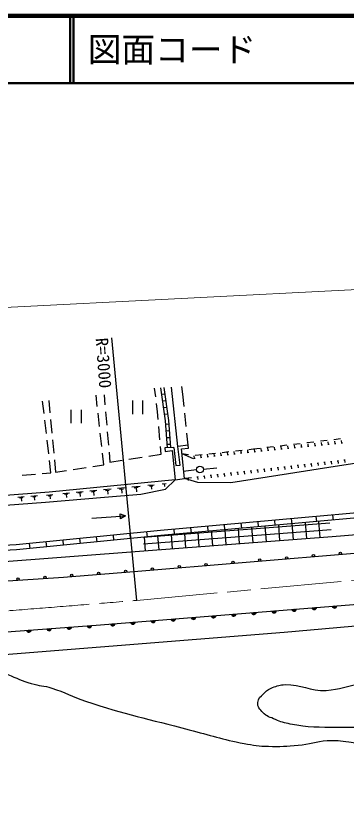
# Model space of a CAD drawing. Units: millimetres, scale not verified. Extents: x 40000 to 680000, y 20000 to 380000.
# Drawn here: x 109699 to 158752, y 262932 to 380000 of the extents above; entities that cross this region are included whole.
import ezdxf
from ezdxf.enums import TextEntityAlignment as Align

# ---------------------------------------------------------------- set-up
doc = ezdxf.new("R2010")
doc.units = ezdxf.units.MM
doc.header["$LTSCALE"] = 1000
doc.linetypes.add('CHAIN', pattern=[18.5, 12, -1.5, 3.5, -1.5])
for name, color, linetype, lineweight in [('M-BGD', 7, 'Continuous', 25), ('M-BMK', 2, 'CHAIN', 13), ('M-BMK-SRVR', 3, 'Continuous', 25), ('M-STR-HTXT', 7, 'Continuous', 13), ('M-TTL', 2, 'Continuous', 140), ('M-TTL-LINE', 7, 'Continuous', 50)]:
    doc.layers.add(name, color=color, linetype=linetype, lineweight=lineweight)
doc.layers.add('M-TTL-TXT', color=7, linetype='Continuous')
doc.styles.add('ＭＳ ゴシック', font='')
doc.styles.get('ＭＳ ゴシック').set_extended_font_data('MS Gothic')

msp = doc.modelspace()

# ---------------------------------------------------------------- linework, layer by layer
at = {"layer": 'M-BGD'}
for p, q in [((130469, 323510), (130316, 324760)), ((131920, 319948), (131254, 324820)), ((132417, 320000), (131750, 324887)), ((133750, 316122), (132814, 324934)), ((134486, 323869), (134368, 325010)), ((121804, 322072), (121618, 323762)), ((122806, 323786), (122939, 322282)), ((131384, 323870), (131879, 323938)), ((134679, 322079), (134486, 323869)), ((113897, 321018), (113681, 322859)), ((114584, 322954), (114760, 321115)), ((127008, 322944), (127008, 320944)), ((128508, 322944), (128508, 320944)), ((130743, 321267), (130590, 322517)), ((131519, 322879), (132015, 322947)), ((131655, 321889), (132150, 321956)), ((117882, 321566), (117882, 319566)), ((119382, 321566), (119382, 319566)), ((122133, 319091), (121914, 321078)), ((123026, 321286), (123202, 319294)), ((130844, 320111), (130743, 321267)), ((131790, 320898), (132285, 320965)), ((135000, 319096), (134786, 321085)), ((114246, 318039), (114013, 320025)), ((114856, 320120), (115047, 318129)), ((132204, 315943), (131920, 319948)), ((132703, 315978), (132417, 320000)), ((131103, 317122), (130930, 319114)), ((131956, 319442), (132455, 319477)), ((132027, 318444), (132525, 318480)), ((122462, 316109), (122243, 318097)), ((123290, 318297), (123465, 316305)), ((132097, 317447), (132596, 317482)), ((135300, 316312), (135108, 318102)), ((156901, 317181), (157894, 317298)), ((114596, 315059), (114363, 317045)), ((115142, 317133), (115333, 315142)), ((131290, 314969), (131190, 316126)), ((132168, 316449), (132667, 316485)), ((146971, 316006), (147964, 316124)), ((148957, 316241), (149950, 316359)), ((149145, 315724), (149106, 316122)), ((150141, 315823), (150101, 316221)), ((150943, 316476), (151936, 316594)), ((151136, 315922), (151096, 316320)), ((152131, 316021), (152091, 316419)), ((152929, 316711), (153922, 316829)), ((153225, 316129), (153026, 316110)), ((153126, 316120), (153086, 316518)), ((154220, 316228), (154021, 316209)), ((154121, 316219), (154081, 316617)), ((154915, 316946), (155908, 317064)), ((155216, 316327), (155017, 316308)), ((155116, 316318), (155076, 316716)), ((156211, 316426), (156012, 316407)), ((156111, 316416), (156072, 316815)), ((157206, 316525), (157007, 316506)), ((157106, 316515), (157067, 316914)), ((158201, 316624), (158002, 316605)), ((158101, 316614), (158062, 317012)), ((122759, 313425), (122572, 315115)), ((123553, 315309), (123685, 313805)), ((129465, 314690), (131290, 314969)), ((134373, 315076), (136031, 314338)), ((134373, 315076), (135360, 314919)), ((136349, 314822), (137343, 314932)), ((138206, 314573), (138163, 314970)), ((138337, 315041), (139331, 315150)), ((139200, 314680), (139157, 315077)), ((140194, 314787), (140152, 315184)), ((140325, 315259), (141319, 315369)), ((141189, 314894), (141146, 315291)), ((142282, 315011), (142084, 314990)), ((142183, 315001), (142140, 315398)), ((142313, 315478), (143307, 315587)), ((143277, 315118), (143078, 315097)), ((143177, 315108), (143134, 315505)), ((144271, 315225), (144072, 315204)), ((144171, 315215), (144129, 315612)), ((144301, 315696), (144984, 315771)), ((144984, 315771), (145977, 315889)), ((145265, 315333), (145066, 315311)), ((145166, 315322), (145123, 315720)), ((146260, 315437), (146061, 315417)), ((146160, 315427), (146121, 315825)), ((147255, 315536), (147056, 315516)), ((147155, 315526), (147116, 315924)), ((148250, 315635), (148051, 315615)), ((148150, 315625), (148111, 316023)), ((149245, 315734), (149046, 315714)), ((150240, 315833), (150041, 315813)), ((151235, 315931), (151036, 315912)), ((152230, 316030), (152031, 316011)), ((114928, 312225), (114712, 314066)), ((115429, 314147), (115605, 312308)), ((123685, 313805), (125511, 314084)), ((126499, 314236), (128476, 314539)), ((136317, 314369), (136118, 314348)), ((136217, 314358), (136175, 314756)), ((137311, 314476), (137112, 314455)), ((137212, 314466), (137169, 314863)), ((138305, 314583), (138107, 314562)), ((139300, 314690), (139101, 314669)), ((140294, 314797), (140095, 314776)), ((141288, 314904), (141089, 314883)), ((155438, 313789), (155636, 313812)), ((155537, 313800), (155582, 313403)), ((156431, 313902), (156630, 313925)), ((156530, 313914), (156576, 313516)), ((157425, 314016), (157623, 314038)), ((157524, 314027), (157569, 313629)), ((158418, 314129), (158617, 314152)), ((158518, 314140), (158563, 313743)), ((118194, 312712), (120170, 313021)), ((121158, 313175), (122759, 313425)), ((136544, 312656), (134557, 312434)), ((137538, 312764), (139527, 312973)), ((145502, 312656), (145701, 312678)), ((145601, 312667), (145647, 312269)), ((146496, 312769), (146694, 312792)), ((146595, 312780), (146640, 312383)), ((147489, 312882), (147688, 312905)), ((147588, 312894), (147634, 312496)), ((148483, 312996), (148681, 313018)), ((148582, 313007), (148627, 312609)), ((149476, 313109), (149675, 313132)), ((149576, 313120), (149621, 312723)), ((150470, 313222), (150668, 313245)), ((150569, 313234), (150614, 312836)), ((151463, 313336), (151662, 313358)), ((151563, 313347), (151608, 312949)), ((152457, 313449), (152656, 313472)), ((152556, 313460), (152602, 313063)), ((153450, 313562), (153649, 313585)), ((153550, 313574), (153595, 313176)), ((154444, 313676), (154643, 313698)), ((154543, 313687), (154589, 313289)), ((110644, 311868), (112637, 312034)), ((113633, 312117), (114928, 312225)), ((115605, 312308), (117206, 312558)), ((134772, 311431), (135765, 311545)), ((135268, 311488), (135314, 311091)), ((136560, 311635), (136759, 311658)), ((136659, 311647), (136705, 311249)), ((137553, 311749), (137752, 311771)), ((137653, 311760), (137698, 311363)), ((138547, 311862), (138746, 311885)), ((138646, 311873), (138692, 311476)), ((139541, 311975), (139739, 311998)), ((139640, 311987), (139685, 311589)), ((140534, 312089), (140733, 312112)), ((140634, 312100), (140679, 311703)), ((141528, 312202), (141726, 312225)), ((141627, 312214), (141672, 311816)), ((142521, 312316), (142720, 312338)), ((142621, 312327), (142666, 311929)), ((143515, 312429), (143714, 312452)), ((143614, 312440), (143660, 312043)), ((144508, 312542), (144707, 312565)), ((144608, 312554), (144653, 312156)), ((126945, 310149), (128168, 310266)), ((129297, 310375), (130254, 310466)), ((129549, 310270), (130027, 310316)), ((129788, 310293), (129837, 309782)), ((131418, 310578), (132039, 310638)), ((131729, 310608), (131768, 310193)), ((116684, 309165), (117682, 309260)), ((116947, 309056), (117445, 309103)), ((117196, 309079), (117247, 308547)), ((118658, 309354), (119694, 309453)), ((118930, 309241), (119448, 309290)), ((119189, 309266), (119242, 308713)), ((120670, 309547), (121745, 309650)), ((120952, 309429), (121490, 309481)), ((121221, 309455), (121276, 308882)), ((122719, 309744), (123837, 309851)), ((123013, 309621), (123572, 309675)), ((123292, 309648), (123349, 309052)), ((124806, 309944), (125976, 310056)), ((125113, 309816), (125699, 309872)), ((125406, 309844), (125466, 309220)), ((127266, 310015), (127878, 310074)), ((127572, 310044), (127635, 309392)), ((109998, 308616), (110960, 308689)), ((110248, 308506), (110729, 308542)), ((110489, 308524), (110528, 308011)), ((111958, 308765), (112918, 308838)), ((112208, 308655), (112688, 308692)), ((112448, 308674), (112487, 308162)), ((114273, 308933), (115223, 309024)), ((114523, 308829), (114998, 308875)), ((114760, 308852), (114809, 308345)), ((168376, 307025), (152673, 305587)), ((120976, 305487), (125964, 305837)), ((125190, 306159), (125964, 305837)), ((125242, 305410), (125190, 306159)), ((125964, 305837), (125242, 305410)), ((152673, 305587), (131175, 303673)), ((168437, 306278), (152740, 304840)), ((154365, 304989), (154296, 305735)), ((156854, 305217), (156786, 305963)), ((156341, 304766), (128597, 302641)), ((152740, 304840), (131245, 302927)), ((140748, 303772), (140681, 304520)), ((143238, 303994), (143172, 304741)), ((145728, 304216), (145662, 304963)), ((148218, 304437), (148152, 305184)), ((148909, 302191), (148733, 304483)), ((150709, 304659), (150642, 305406)), ((150903, 302344), (150726, 304660)), ((152897, 302497), (152718, 304838)), ((154891, 302649), (154710, 305020)), ((131175, 303673), (109751, 301560)), ((126747, 302483), (126674, 303229)), ((156495, 303775), (128662, 301643)), ((129235, 302728), (129162, 303475)), ((133277, 303108), (133211, 303855)), ((134950, 301122), (134787, 303242)), ((135768, 303329), (135701, 304076)), ((136944, 301275), (136780, 303419)), ((138258, 303551), (138191, 304298)), ((138938, 301428), (138772, 303597)), ((140932, 301580), (140764, 303774)), ((142926, 301733), (142757, 303951)), ((144921, 301886), (144749, 304129)), ((146915, 302039), (146741, 304306)), ((131245, 302927), (109810, 300812)), ((116796, 301501), (116722, 302247)), ((119284, 301746), (119210, 302493)), ((121772, 301992), (121698, 302738)), ((124260, 302237), (124186, 302984)), ((128967, 300664), (128812, 302687)), ((130962, 300817), (130803, 302883)), ((132956, 300969), (132795, 303065)), ((109751, 301560), (101951, 301109)), ((111820, 301010), (111746, 301756)), ((114308, 301256), (114234, 302002)), ((109810, 300812), (101991, 300360))]:
    msp.add_line(p, q, dxfattribs=at)
for points in [[(133173, 316003), (133476, 313306), (134100, 313359), (133750, 316122)], [(134745, 311378), (134302, 315777), (135318, 315890), (135300, 316312), (133750, 316122)], [(133173, 316003), (131837, 315920), (131884, 315409), (132930, 315528), (133369, 311167), (134745, 311378)], [(166568, 314271), (162968, 314046), (157086, 313143), (150165, 312091), (141616, 310754), (136714, 310784), (134745, 311378)], [(133369, 311167), (114667, 309373), (100337, 308280), (93314, 307721), (82596, 306794), (69993, 306763)], [(70113, 304546), (98245, 306664), (114132, 307888), (122866, 308612), (128260, 309040), (131944, 309824), (133369, 311167)], [(70543, 296557), (83883, 297271), (106055, 298911), (128726, 300645), (156650, 302784), (185262, 305089), (193913, 305327), (203442, 305161), (210762, 304519), (219032, 303117), (227421, 301715), (269573, 293415), (270298, 296481)], [(268741, 290575), (246569, 295067), (228972, 298245), (214136, 300918), (208700, 301779), (202690, 302318), (194609, 302452), (188007, 302345), (183378, 302075), (160568, 300290), (127237, 297528), (116778, 296703), (70697, 293707)], [(71119, 285875), (122259, 289679), (167825, 293339), (181459, 294451), (190178, 294882), (199183, 294953), (213104, 293769), (222684, 292155), (250400, 286683), (274367, 281911), (284234, 279436), (301474, 269982), (302658, 269766), (307860, 271094), (308524, 269784), (313045, 271542), (319324, 271865), (326212, 272619), (353462, 277050), (373824, 279759), (382668, 280961), (391853, 281499)], [(71288, 282735), (91008, 283885), (109271, 285392), (149527, 288585), (163484, 289841), (163484, 289087), (181890, 290774), (191577, 291276), (200762, 291240), (209588, 290487), (219239, 289195), (237574, 285392), (272825, 278198), (283068, 276063), (282960, 274987), (298191, 267372), (298164, 264932), (337729, 271004), (366038, 275202), (371420, 276279), (379457, 276996), (387637, 277785), (397647, 278252)]]:
    msp.add_lwpolyline(points, dxfattribs=at)
for centre, radius in [((137041, 312712), 500), ((149907, 299607), 175), ((153893, 299938), 175), ((157879, 300268), 175), ((137948, 298616), 175), ((141934, 298947), 175), ((145920, 299277), 175), ((122001, 297315), 175), ((125989, 297630), 175), ((129975, 297955), 175), ((133961, 298286), 175), ((110035, 296465), 175), ((114026, 296724), 175), ((118014, 297001), 175)]:
    msp.add_circle(centre, radius, dxfattribs=at)
for centre, radius, start, end in [((145038, 291563), 354, 193.38926, 355.79444), ((145038, 291563), 283, 195.6133, 353.5704), ((145038, 291563), 212, 199.35963, 349.82408), ((145038, 291563), 142, 207.07136, 342.11235), ((145038, 291563), 100, 217.38902, 331.79468), ((148028, 291803), 354, 193.38926, 355.79444), ((148028, 291803), 283, 195.6133, 353.5704), ((148028, 291803), 212, 199.35963, 349.82408), ((148028, 291803), 142, 207.07136, 342.11235), ((148028, 291803), 100, 217.38902, 331.79468), ((151018, 292043), 354, 193.38926, 355.79444), ((151018, 292043), 283, 195.6133, 353.5704), ((151018, 292043), 212, 199.35963, 349.82408), ((151018, 292043), 142, 207.07136, 342.11235), ((151018, 292043), 100, 217.38902, 331.79468), ((154009, 292284), 354, 193.38926, 355.79444), ((154009, 292284), 283, 195.6133, 353.5704), ((154009, 292284), 212, 199.35963, 349.82408), ((154009, 292284), 142, 207.07136, 342.11235), ((154009, 292284), 100, 217.38902, 331.79468), ((156999, 292524), 354, 193.38926, 355.79444), ((156999, 292524), 283, 195.6133, 353.5704), ((156999, 292524), 212, 199.35963, 349.82408), ((156999, 292524), 142, 207.07136, 342.11235), ((156999, 292524), 100, 217.38902, 331.79468), ((130086, 290362), 354, 193.38926, 355.79444), ((130086, 290362), 283, 195.6133, 353.5704), ((133076, 290602), 354, 193.38926, 355.79444), ((133076, 290602), 283, 195.6133, 353.5704), ((133076, 290602), 212, 199.35963, 349.82408), ((133076, 290602), 142, 207.07136, 342.11235), ((133076, 290602), 100, 217.38902, 331.79468), ((136066, 290843), 354, 193.38926, 355.79444), ((136066, 290843), 283, 195.6133, 353.5704), ((136066, 290843), 212, 199.35963, 349.82408), ((136066, 290843), 142, 207.07136, 342.11235), ((136066, 290843), 100, 217.38902, 331.79468), ((139057, 291083), 354, 193.38926, 355.79444), ((139057, 291083), 283, 195.6133, 353.5704), ((139057, 291083), 212, 199.35963, 349.82408), ((139057, 291083), 142, 207.07136, 342.11235), ((139057, 291083), 100, 217.38902, 331.79468), ((142047, 291323), 354, 193.38926, 355.79444), ((142047, 291323), 283, 195.6133, 353.5704), ((142047, 291323), 212, 199.35963, 349.82408), ((142047, 291323), 142, 207.07136, 342.11235), ((142047, 291323), 100, 217.38902, 331.79468), ((117627, 289389), 354, 193.05129, 355.45647), ((117627, 289389), 283, 195.27533, 353.23243), ((117627, 289389), 212, 199.02166, 349.48611), ((117627, 289389), 142, 206.73339, 341.77438), ((117627, 289389), 100, 217.05105, 331.45671), ((120619, 289612), 354, 193.05129, 355.45647), ((120619, 289612), 283, 195.27533, 353.23243), ((120619, 289612), 212, 199.02166, 349.48611), ((120619, 289612), 142, 206.73339, 341.77438), ((120619, 289612), 100, 217.05105, 331.45671), ((124105, 289882), 354, 193.38926, 355.79444), ((124105, 289882), 283, 195.6133, 353.5704), ((124105, 289882), 212, 199.35963, 349.82408), ((124105, 289882), 142, 207.07136, 342.11235), ((124105, 289882), 100, 217.38902, 331.79468), ((127095, 290122), 354, 193.38926, 355.79444), ((127095, 290122), 283, 195.6133, 353.5704), ((127095, 290122), 212, 199.35963, 349.82408), ((127095, 290122), 142, 207.07136, 342.11235), ((127095, 290122), 100, 217.38902, 331.79468), ((130086, 290362), 212, 199.35963, 349.82408), ((130086, 290362), 142, 207.07136, 342.11235), ((130086, 290362), 100, 217.38902, 331.79468), ((111644, 288944), 354, 193.05129, 355.45647), ((111644, 288944), 283, 195.27533, 353.23243), ((111644, 288944), 212, 199.02166, 349.48611), ((111644, 288944), 142, 206.73339, 341.77438), ((111644, 288944), 100, 217.05105, 331.45671), ((114635, 289167), 354, 193.05129, 355.45647), ((114635, 289167), 283, 195.27533, 353.23243), ((114635, 289167), 212, 199.02166, 349.48611), ((114635, 289167), 142, 206.73339, 341.77438), ((114635, 289167), 100, 217.05105, 331.45671)]:
    msp.add_arc(centre, radius, start, end, dxfattribs=at)
for points, knots in [([(103785, 284960), (105949, 283638), (106594, 283199), (108527, 282335), (109856, 281742), (110604, 281400), (111998, 280981), (113166, 280629), (113884, 280674), (115046, 280303), (117041, 279667), (118053, 279012), (120041, 278356), (125961, 276402), (129401, 275710), (135431, 274130), (138604, 273299), (140355, 272702), (143579, 272091), (144985, 271824), (145788, 271701), (147219, 271667), (148940, 271627), (149909, 271673), (151622, 271837), (153322, 271999), (154237, 272393), (155940, 272514), (157195, 272603), (157910, 272508), (159157, 272345), (161861, 271991), (163244, 271121), (165931, 270651), (167838, 270318), (168907, 270061), (170841, 269974), (174079, 269828), (175918, 269695), (179139, 270059), (180996, 270269), (182002, 270633), (183795, 271159), (184468, 271357), (184808, 271585), (185489, 271752), (186841, 272084), (187652, 272004), (189045, 272006), (190214, 272008), (190867, 271840), (192008, 271583), (194232, 271081), (195452, 270614), (197511, 269635), (198771, 269036), (199569, 268756), (200559, 267773), (201080, 267255), (201343, 266911), (201660, 266249), (201940, 265662), (201993, 265283), (202083, 264640), (202282, 263228), (201586, 262404), (201829, 260999), (201906, 260556), (201941, 260287), (202168, 259899), (202511, 259313), (202815, 259041), (203353, 258629), (204776, 257538), (205886, 257401), (207333, 256343), (207825, 255983), (208022, 255672), (208349, 255157), (208882, 254318), (208103, 253521), (208518, 252617), (208549, 252550), (208557, 252516), (208603, 252448)], [0, 0, 0, 0, 1, 1, 1, 2, 2, 2, 3, 3, 3, 4, 4, 4, 5, 5, 5, 6, 6, 6, 7, 7, 7, 8, 8, 8, 9, 9, 9, 10, 10, 10, 11, 11, 11, 12, 12, 12, 13, 13, 13, 14, 14, 14, 15, 15, 15, 16, 16, 16, 17, 17, 17, 18, 18, 18, 19, 19, 19, 20, 20, 20, 21, 21, 21, 22, 22, 22, 23, 23, 23, 24, 24, 24, 25, 25, 25, 26, 26, 26, 27, 27, 27, 28, 28, 28, 28]), ([(182949, 279372), (180964, 279565), (180314, 279670), (178631, 279541), (177465, 279452), (176809, 279372), (175667, 279118), (174155, 278782), (173269, 278655), (171857, 278017), (170436, 277376), (169862, 276606), (168471, 275901), (167538, 275428), (166952, 275280), (165931, 275054), (162694, 274338), (160779, 274459), (157464, 274461), (154712, 274464), (153136, 274436), (150437, 274969), (149554, 275144), (149053, 275272), (148235, 275647), (147482, 275992), (146936, 276055), (146373, 276663), (145920, 277150), (145554, 277524), (145611, 278187), (145661, 278781), (146038, 279033), (146457, 279457), (146909, 279913), (147212, 280160), (147812, 280388), (148510, 280653), (148929, 280779), (149675, 280811), (152076, 280915), (153372, 279799), (155771, 279965), (157817, 280106), (158911, 280579), (160914, 281019), (162771, 281427), (163764, 281904), (165650, 282149), (167136, 282343), (167993, 282040), (169487, 282166), (171692, 282351), (172884, 282788), (175075, 283097), (177971, 283507), (178958, 283567), (182525, 283859)], [0, 0, 0, 0, 1, 1, 1, 2, 2, 2, 3, 3, 3, 4, 4, 4, 5, 5, 5, 6, 6, 6, 7, 7, 7, 8, 8, 8, 9, 9, 9, 10, 10, 10, 11, 11, 11, 12, 12, 12, 13, 13, 13, 14, 14, 14, 15, 15, 15, 16, 16, 16, 17, 17, 17, 18, 18, 18, 19, 19, 19, 19])]:
    msp.add_open_spline(points, degree=3, knots=knots, dxfattribs=at)
at = {"layer": 'M-BMK'}
msp.add_line((127654, 293306), (169926, 297205), dxfattribs=at)
msp.add_arc((-181870, 4010464), 3730022, 273.89876, 274.75999, dxfattribs=at)
at = {"layer": 'M-BMK-SRVR'}
msp.add_line((127654, 293306), (123963, 332250), dxfattribs=at)
at = {"layer": 'M-STR-HTXT'}
msp.add_line((69363, 334769), (195511, 341193), dxfattribs=at)
at = {"layer": 'M-TTL'}
msp.add_line((680000, 380000), (40000, 380000), dxfattribs=at)
at = {"layer": 'M-TTL-LINE'}
for p, q in [((117750, 380000), (117750, 370000)), ((118250, 380000), (118250, 370000)), ((40000, 370000), (680000, 370000))]:
    msp.add_line(p, q, dxfattribs=at)

# ---------------------------------------------------------------- texts
at = {"layer": 'M-BMK-SRVR', "style": 'ＭＳ ゴシック'}
msp.add_text('R=3000', height=1833, rotation=274.201, dxfattribs=at).set_placement((122474, 332244), align=Align.MIDDLE_LEFT)
at = {"layer": 'M-TTL-TXT', "style": 'ＭＳ ゴシック'}
msp.add_text('図面コード', height=3666, dxfattribs=at).set_placement((120380, 375000), align=Align.MIDDLE_LEFT)

doc.saveas('drawing.dxf')
